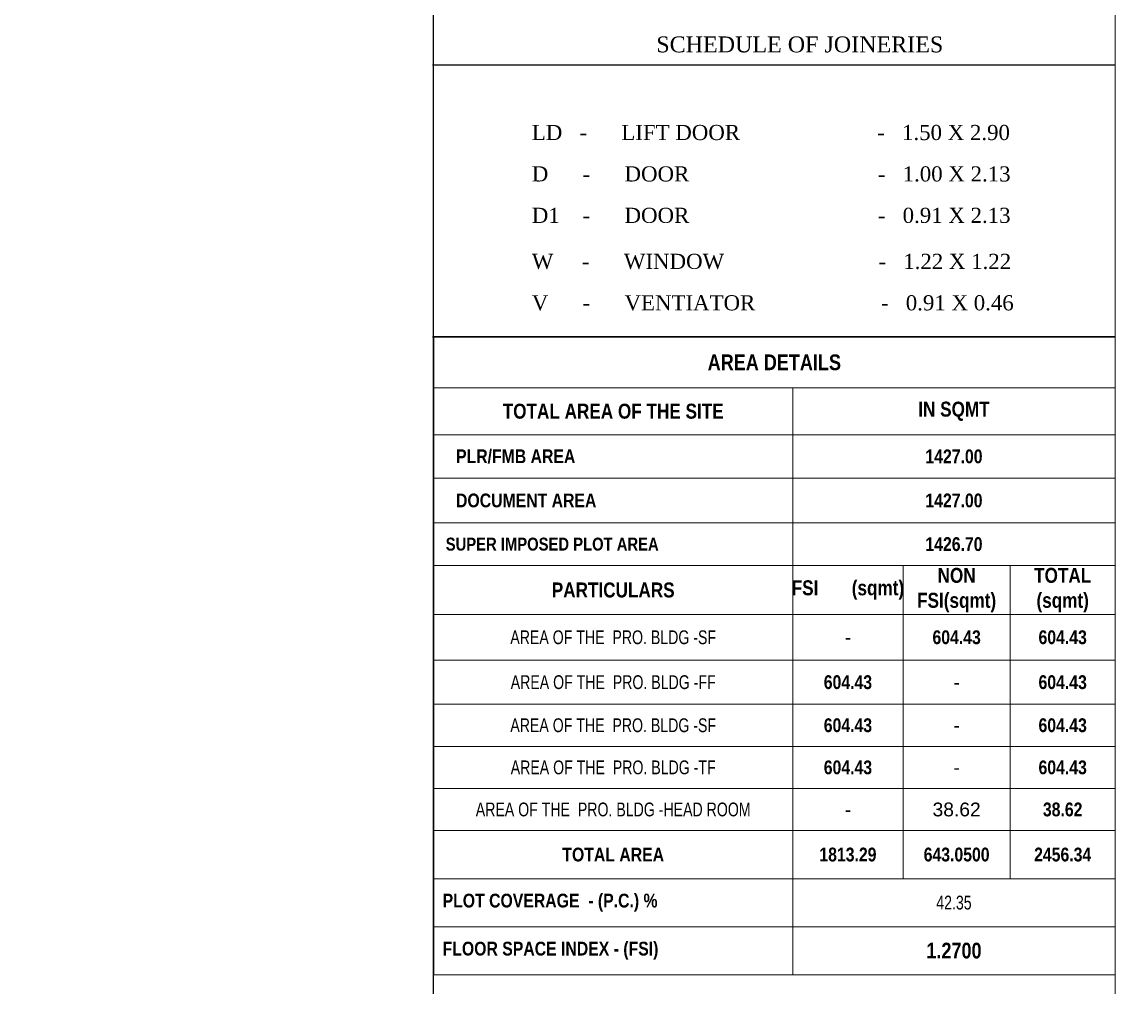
# Model space of a CAD drawing. Header units: metres. Extents: x -1560950 to -1560484, y 42726 to 42890.
# Drawn here: x -1560848.73 to -1560825.36, y 42801.71 to 42822.35 of the extents above; entities that cross this region are included whole.
import ezdxf

# ---------------------------------------------------------------- set-up
doc = ezdxf.new("R2010")
doc.units = ezdxf.units.M
doc.header["$LTSCALE"] = 750
doc.header["$MEASUREMENT"] = 0
doc.layers.get('0').update_dxf_attribs({"lineweight": 5})
doc.styles.add('2', font='swisscb.ttf', dxfattribs={"height": 1.1})
doc.styles.add('MSV', font='swissck.ttf', dxfattribs={"height": 0.3})
doc.styles.get("Standard").update_dxf_attribs({"font": 'arial.ttf'})

# ---------------------------------------------------------------- blocks, each defined once
blk = doc.blocks.new('*T1252')
at = {"color": 0, "lineweight": 30}
for q in [(14.572, 0), (0, -13.637)]:
    blk.add_line((0, 0), q, dxfattribs=at)
at = {"color": 0, "linetype": 'ByBlock', "lineweight": -2}
for p, q in [((14.572, 0), (14.572, -13.637)), ((0, -1.088), (14.572, -1.088)), ((7.681, -1.088), (7.681, -13.637)), ((0, -2.089), (14.572, -2.089)), ((0, -3.022), (14.572, -3.022)), ((0, -3.972), (14.572, -3.972)), ((0, -4.889), (14.572, -4.889)), ((10.038, -4.889), (10.038, -11.583)), ((12.329, -4.889), (12.329, -11.583)), ((0, -5.934), (14.572, -5.934)), ((0, -6.912), (14.572, -6.912)), ((0, -7.854), (14.572, -7.854)), ((0, -8.754), (14.572, -8.754)), ((0, -9.655), (14.572, -9.655)), ((0, -10.556), (14.572, -10.556)), ((0, -11.583), (14.572, -11.583)), ((0, -12.61), (14.572, -12.61)), ((0, -13.637), (14.572, -13.637))]:
    blk.add_line(p, q, dxfattribs=at)
at = {"color": 0, "insert": (7.286, -0.544), "char_height": 0.33685, "width": 14.54852, "attachment_point": 5, "style": '2'}
blk.add_mtext('{\\fSwis721 Cn BT|b1|i0|c0|p34;AREA DETAILS}', dxfattribs=at)
at = {"color": 1, "style": '2'}
for s, insert, char_height, width, attachment_point in [('{\\fSwis721 Cn BT|b1|i0|c0|p34;\\C7;IN SQMT}', (11.126, -1.589), 0.32001, 6.86744, 5), ('{\\fSwis721 Cn BT|b1|i0|c0|p34;\\C7;TOTAL AREA OF THE SITE }', (3.841, -1.589), 0.32001, 7.65795, 5), ('{\\fSwis721 Cn BT|b1|i0|c0|p34;\\C7;NON FSI(sqmt)}', (11.183, -5.412), 0.32001, 2.26799, 5), ('{\\fSwis721 Cn BT|b1|i0|c0|p34;\\C7;TOTAL (sqmt)}', (13.45, -5.412), 0.32001, 2.21954, 5), ('{\\fSwis721 Cn BT|b1|i0|c0|p34;\\C7;PARTICULARS }', (3.841, -5.412), 0.32001, 7.65795, 5), ('{\\fSwis721 Cn BT|b1|i0|c0|p34;\\C7;FSI       (sqmt)}', (8.859, -5.412), 0.32001, 2.33364, 5), ('{\\fSwis721 LtCn BT|b0|i0|c0|p34;\\C0;AREA OF THE  PRO. BLDG -SF   }', (3.841, -6.423), 0.29474, 7.65795, 5), ('{\\C0;604.43', (11.183, -6.423), 0.29474, 2.19472, 5), ('{\\fSwis721 LtCn BT|b0|i0|c0|p34;\\C0;AREA OF THE  PRO. BLDG -FF  }', (3.841, -7.383), 0.29474, 7.65795, 5), ('{\\C0;604.43', (8.859, -7.383), 0.29474, 2.26037, 5), ('{\\fSwis721 LtCn BT|b0|i0|c0|p34;\\C0;AREA OF THE  PRO. BLDG -SF   }', (3.841, -8.304), 0.29474, 7.65795, 5), ('{\\C0;604.43', (8.859, -8.304), 0.29474, 2.26037, 5), ('{\\fSwis721 LtCn BT|b0|i0|c0|p34;\\C0;AREA OF THE  PRO. BLDG -TF   }', (3.841, -9.205), 0.29474, 7.65795, 5), ('{\\C0;604.43', (8.859, -9.205), 0.29474, 2.26037, 5), ('{\\fSwis721 LtCn BT|b0|i0|c0|p34;\\C0;AREA OF THE  PRO. BLDG -HEAD ROOM }', (3.841, -10.105), 0.29474, 7.65795, 5), ('{\\C7;TOTAL AREA}', (3.841, -11.069), 0.29474, 7.65795, 5), ('{\\C7; PLOT COVERAGE  - (P.C.) %}', (0.1, -12.096), 0.29474, 7.48024, 4), ('{\\fSwis721 LtCn BT|b0|i0|c0|p34;\\C256;42.35}', (11.126, -12.096), 0.29474, 6.77007, 5), ('{\\C7; FLOOR SPACE INDEX - (FSI)}', (0.1, -13.123), 0.29474, 7.48024, 4), ('{\\C256;1.2700}', (11.126, -13.123), 0.33685, 6.77007, 5)]:
    blk.add_mtext(s, dxfattribs=dict(at, insert=insert, char_height=char_height, width=width, attachment_point=attachment_point))
at = {"color": 0}
for s, insert, char_height, width, attachment_point in [('{\\fSwis721 Cn BT|b1|i0|c0|p34;     PLR/FMB AREA}', (0.012, -2.555), 0.29474, 7.65795, 4), ('{\\fSwis721 Cn BT|b1|i0|c0|p34;\\C7;1427.00}', (11.126, -2.555), 0.29474, 6.86744, 5), ('{\\fSwis721 Cn BT|b1|i0|c0|p34;     DOCUMENT AREA}', (0.012, -3.497), 0.29474, 7.65795, 4), ('{\\fSwis721 Cn BT|b1|i0|c0|p34;\\C7;1427.00}', (11.126, -3.497), 0.29474, 6.86744, 5), ('{\\fSwis721 Cn BT|b1|i0|c0|p34;  \\H1.0933x; SUPER IMPOSED PLOT AREA}', (0.012, -4.431), 0.25264, 7.65795, 4), ('{\\fSwis721 Cn BT|b1|i0|c0|p34;\\C7;1426.70}', (11.126, -4.431), 0.29474, 6.86744, 5), ('{\\fSwis721 Cn BT|b1|i0|c0|p34;\\C7;604.43}', (13.45, -6.423), 0.29474, 2.14627, 5), ('-', (8.859, -6.423), 0.295, 2.26037, 5), ('{\\fSwis721 Cn BT|b1|i0|c0|p34;\\C7;604.43}', (13.45, -7.383), 0.29474, 2.14627, 5), ('-', (11.183, -7.383), 0.295, 2.19472, 5), ('{\\fSwis721 Cn BT|b1|i0|c0|p34;\\C7;604.43}', (13.45, -8.304), 0.29474, 2.14627, 5), ('-', (11.183, -8.304), 0.295, 2.19472, 5), ('{\\fSwis721 Cn BT|b1|i0|c0|p34;\\C7;604.43}', (13.45, -9.205), 0.29474, 2.14627, 5), ('-', (11.183, -9.205), 0.295, 2.19472, 5), ('38.62', (11.183, -10.105), 0.2947, 2.19472, 5), ('{\\fSwis721 Cn BT|b1|i0|c0|p34;\\C7;38.62}', (13.45, -10.105), 0.29474, 2.14627, 5), ('-', (8.859, -10.105), 0.294, 2.26037, 5), ('{\\fSwis721 Cn BT|b1|i0|c0|p34;\\C7;1813.29}', (8.859, -11.069), 0.29474, 2.26037, 5), ('{\\fSwis721 Cn BT|b1|i0|c0|p34;\\C7;643.0500}', (11.183, -11.069), 0.29474, 2.19472, 5), ('{\\fSwis721 Cn BT|b1|i0|c0|p34;\\C7;2456.34}', (13.45, -11.069), 0.29474, 2.14627, 5)]:
    blk.add_mtext(s, dxfattribs=dict(at, insert=insert, char_height=char_height, width=width, attachment_point=attachment_point))

msp = doc.modelspace()

# ---------------------------------------------------------------- linework, layer by layer
at = {"color": 7, "lineweight": -3}
for p, q in [((-1560839.92478, 42771.27671), (-1560839.92478, 42862.52886)), ((-1560839.94862, 42821.42994), (-1560825.35591, 42821.42994)), ((-1560839.94862, 42815.61354), (-1560825.35591, 42815.61354))]:
    msp.add_line(p, q, dxfattribs=at)
at = {"color": 0, "ltscale": 0.25}
msp.add_lwpolyline([(-1560949.74, 42862.52886), (-1560825.35591, 42862.52886), (-1560825.35591, 42771.27671), (-1560949.74, 42771.27671)], close=True, dxfattribs=at)

# ---------------------------------------------------------------- block references
msp.add_blockref('*T1252', (-1560839.92757, 42815.61354))

# ---------------------------------------------------------------- texts
at = {"color": 7, "insert": (-1560846.19122, 42822.03968), "char_height": 0.34, "attachment_point": 1, "style": 'MSV'}
msp.add_mtext_dynamic_manual_height_columns('{\\fTimes New Roman|b0|i0|c0|p18;\\W9.54295;         \\W1;SCHEDULE OF JOINERIES}', width=27.4973081, gutter_width=12.5, heights=[0], dxfattribs=at)
at = {"color": 7, "lineweight": -3, "char_height": 0.3235413, "attachment_point": 1, "style": '2'}
for s, width, heights, insert in [('{\\fTimes New Roman|b0|i0|c0|p18;LD   -      LIFT DOOR                        -   1.50 X 2.90}', 10.0563696, [0.92721], (-1560837.8259, 42820.14788)), ('{\\fTimes New Roman|b0|i0|c0|p18;D      -      DOOR                                 -   1.00 X 2.13 }', 15.0250264, [1.29616], (-1560837.8259, 42819.26214)), ('{\\fTimes New Roman|b0|i0|c0|p18;D1    -      DOOR                                 -   0.91 X 2.13  }', 10.8650498, [0.86465], (-1560837.8259, 42818.3764)), ('{\\fTimes New Roman|b0|i0|c0|p18;W     -      WINDOW                           -   1.22 X 1.22 }', 10.8559298, [0.19852], (-1560837.8259, 42817.39223)), ('{\\fTimes New Roman|b0|i0|c0|p18;V      -      VENTIATOR                      -   0.91 X 0.46 }', 12.2837004, [0.63601], (-1560837.8259, 42816.50648))]:
    msp.add_mtext_dynamic_manual_height_columns(s, width=width, gutter_width=1.75, heights=heights, dxfattribs=dict(at, insert=insert))

doc.saveas('drawing.dxf')
